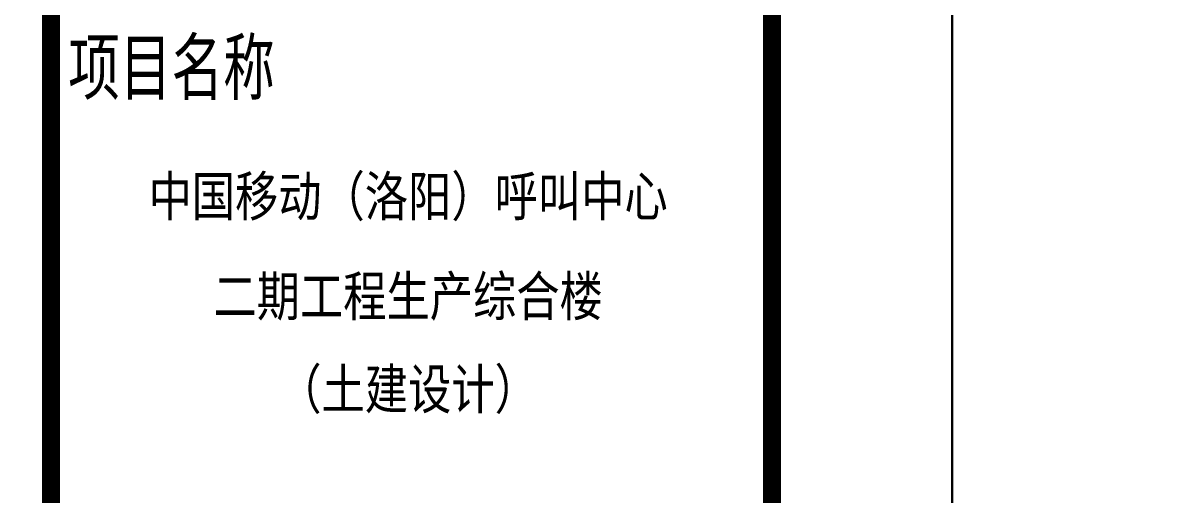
# Model space of a CAD drawing. Extents: x 1109697 to 1467097, y -139975 to 53891.
# Drawn here: x 1188641 to 1195022, y -132219 to -129603 of the extents above; entities that cross this region are included whole.
import ezdxf
from ezdxf.enums import TextEntityAlignment as Align

# ---------------------------------------------------------------- set-up
doc = ezdxf.new("R2010")
doc.units = 0
doc.header["$LTSCALE"] = 1000
doc.header["$MEASUREMENT"] = 0
doc.layers.add('PUB_TEXT', color=7, linetype='Continuous')
doc.layers.add('PUB_TITLE', color=4, linetype='Continuous')
doc.layers.add('图框', color=4, linetype='Continuous', lineweight=35)
doc.styles.add('-黑体', font='simhei.ttf', dxfattribs={"width": 0.8})

# ---------------------------------------------------------------- blocks, each defined once
blk = doc.blocks.new('图签01')
at = {"layer": '图框', "style": '-黑体', "width": 0.7}
blk.add_text('项目名称', height=300, dxfattribs=at).set_placement((1793978.5, 91741.2))
at = {"layer": '图框', "style": '-黑体', "width": 0.8}
for s, height, p in [('中国移动（洛阳）呼叫中心', 220.011, (1795863.8, 91064.8)), ('二期工程生产综合楼', 220.01, (1795863.8, 90510.8)), ('（土建设计）', 220.01, (1795863.8, 89995.8))]:
    blk.add_text(s, height=height, dxfattribs=at).set_placement(p, align=Align.CENTER)

msp = doc.modelspace()

# ---------------------------------------------------------------- linework, layer by layer
at = {"layer": 'PUB_TITLE'}
for points in [[(1109697, -139975.4), (1193797, -139975.4), (1193797, -80575.4), (1109697, -80575.4)], [(1193797, -139975.4), (1277897, -139975.4), (1277897, -80575.4), (1193797, -80575.4)]]:
    msp.add_lwpolyline(points, close=True, dxfattribs=at)
at = {"layer": 'PUB_TITLE', "const_width": 100}
msp.add_lwpolyline([(1112197, -138975.4), (1192797, -138975.4), (1192797, -81575.4), (1112197, -81575.4)], close=True, dxfattribs=at)
msp.add_lwpolyline([(1188797, -81575.4), (1188797, -138975.4)], dxfattribs=at)

# ---------------------------------------------------------------- block references
at = {"layer": 'PUB_TEXT'}
msp.add_blockref('图签01', (-605086, -221737.8), dxfattribs=at)

doc.saveas('drawing.dxf')
